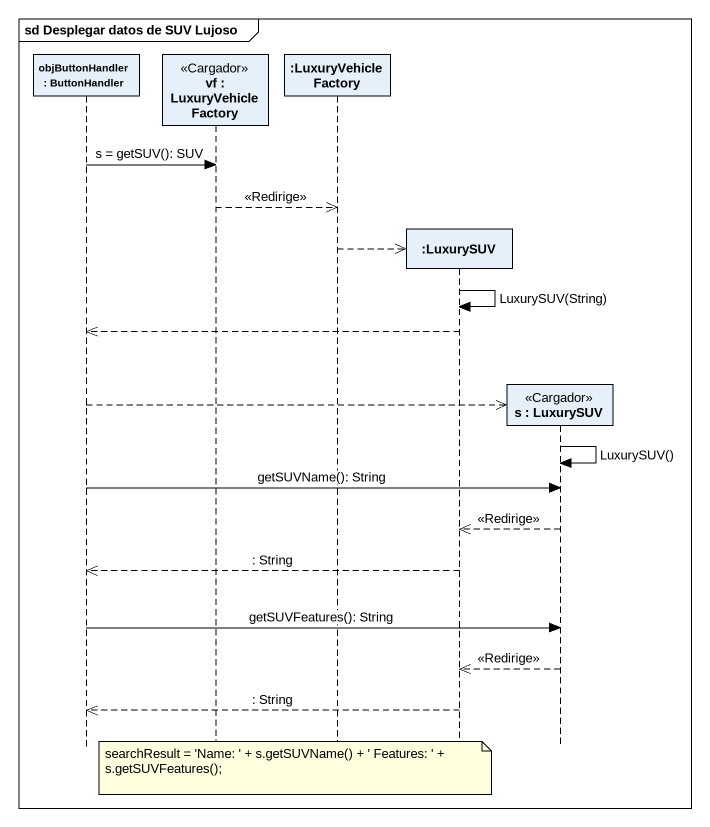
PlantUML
@startuml
mainframe sd Desplegar datos de SUV Lujoso
hide footbox
participant "objButtonHandler : ButtonHandler" as objButtonHandler
participant "vf : LuxuryVehicleFactory" as vf <<Cargador>>
participant ":LuxuryVehicleFactory" as LuxuryVehicleFactory
participant ":LuxurySUV" as LuxurySUV
participant "s : LuxurySUV" as s <<Cargador>>

objButtonHandler -> vf : s = getSUV(): SUV
vf -->> LuxuryVehicleFactory : <<Redirige>>
LuxuryVehicleFactory -->> LuxurySUV **
LuxurySUV -> LuxurySUV : LuxurySUV(String)
LuxurySUV -->> objButtonHandler
objButtonHandler -->> s **
s -> s : LuxurySUV()
objButtonHandler -> s : getSUVName(): String
s -->> LuxurySUV : <<Redirige>>
LuxurySUV -->> objButtonHandler : : String
objButtonHandler -> s : getSUVFeatures(): String
s -->> LuxurySUV : <<Redirige>>
LuxurySUV -->> objButtonHandler : : String
note over LuxuryVehicleFactory : searchResult = 'Name: ' + s.getSUVName() + ' Features: ' + s.getSUVFeatures();
@enduml
